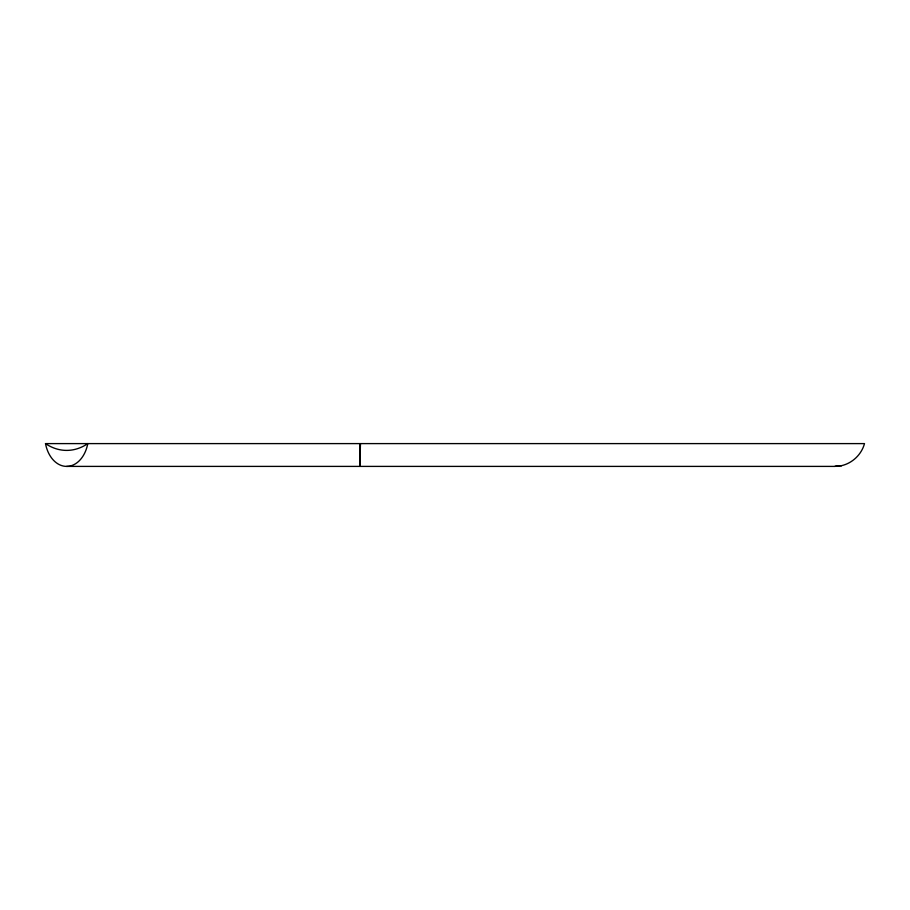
<?xml version="1.0" encoding="UTF-8"?>
<svg xmlns="http://www.w3.org/2000/svg" width="910" height="910" viewBox="0 0 910 910"><rect width="100%" height="100%" fill="white"/><g stroke="black" fill="none" stroke-linecap="round" stroke-linejoin="round"><path stroke-width="1.36" d="M841.522 465.67C852.488 463.156 861.542 454.465 864.5 443.602L45.5 443.602A30.599 21.863 90 0 0 66.646 466.398L834.868 466.398L841.522 465.67L835.027 466.25M66.646 466.398A30.599 21.863 90 0 0 87.781 443.602A67.795 48.435 -90 0 1 45.5 443.602M360.405 443.602L360.098 466.398L359.791 443.602A67.795 0.705 -90 0 0 360.405 443.602"/></g></svg>
